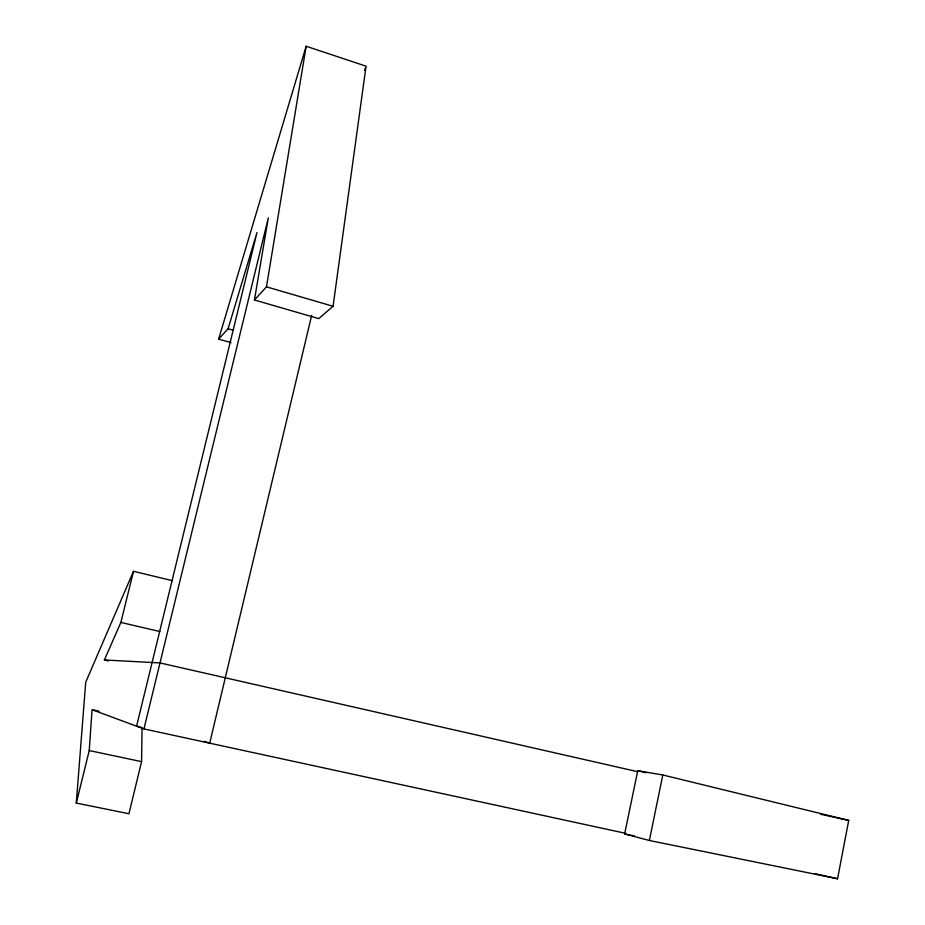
<?xml version="1.0" encoding="UTF-8"?>
<svg xmlns="http://www.w3.org/2000/svg" width="925" height="925" viewBox="0 0 925 925"><rect width="100%" height="100%" fill="white"/><g stroke="black" fill="none" stroke-linecap="round" stroke-linejoin="round"><path stroke-width="1.39" d="M172.327 580.657L133.501 571.292L85.724 682.211L76.278 803.062L128.922 813.746L141.583 761.633L142.045 727.686M76.278 803.062L89.239 750.557L92.049 709.695L143.942 728.923L625.52 833.309M143.942 728.923L268.296 217.895L254.433 299.989L318.755 318.616L333.058 306.279L366.046 66.184L306.163 46.25L218.612 339.128L230.938 342.597M254.433 299.989L266.469 286.831L306.163 46.25M837.553 878.75L848.722 820.394L662.809 774.988L637.741 770.722L624.641 833.945L649.362 840.49L837.553 878.75L815.052 873.697M649.362 840.49L662.809 774.988M311.656 315.39L209.698 743.18L204.217 741.353M108.514 660.901L104.363 659.964L120.874 622.444L133.501 571.292M218.612 339.128L228.082 328.78L256.977 232.522L136.565 726.194L140.797 727.108M364.762 70.323L365.618 67.56M104.363 659.964L160.002 662.924L637.892 771.751M624.641 833.945L634.434 835.934M89.239 750.557L141.583 761.633M820.533 814.243L848.722 820.394M93.448 709.995L99.01 711.209M120.874 622.444L159.921 631.532M637.741 770.722L646.032 772.733M228.082 328.78L233.597 330.352M266.469 286.831L333.058 306.279"/></g></svg>
